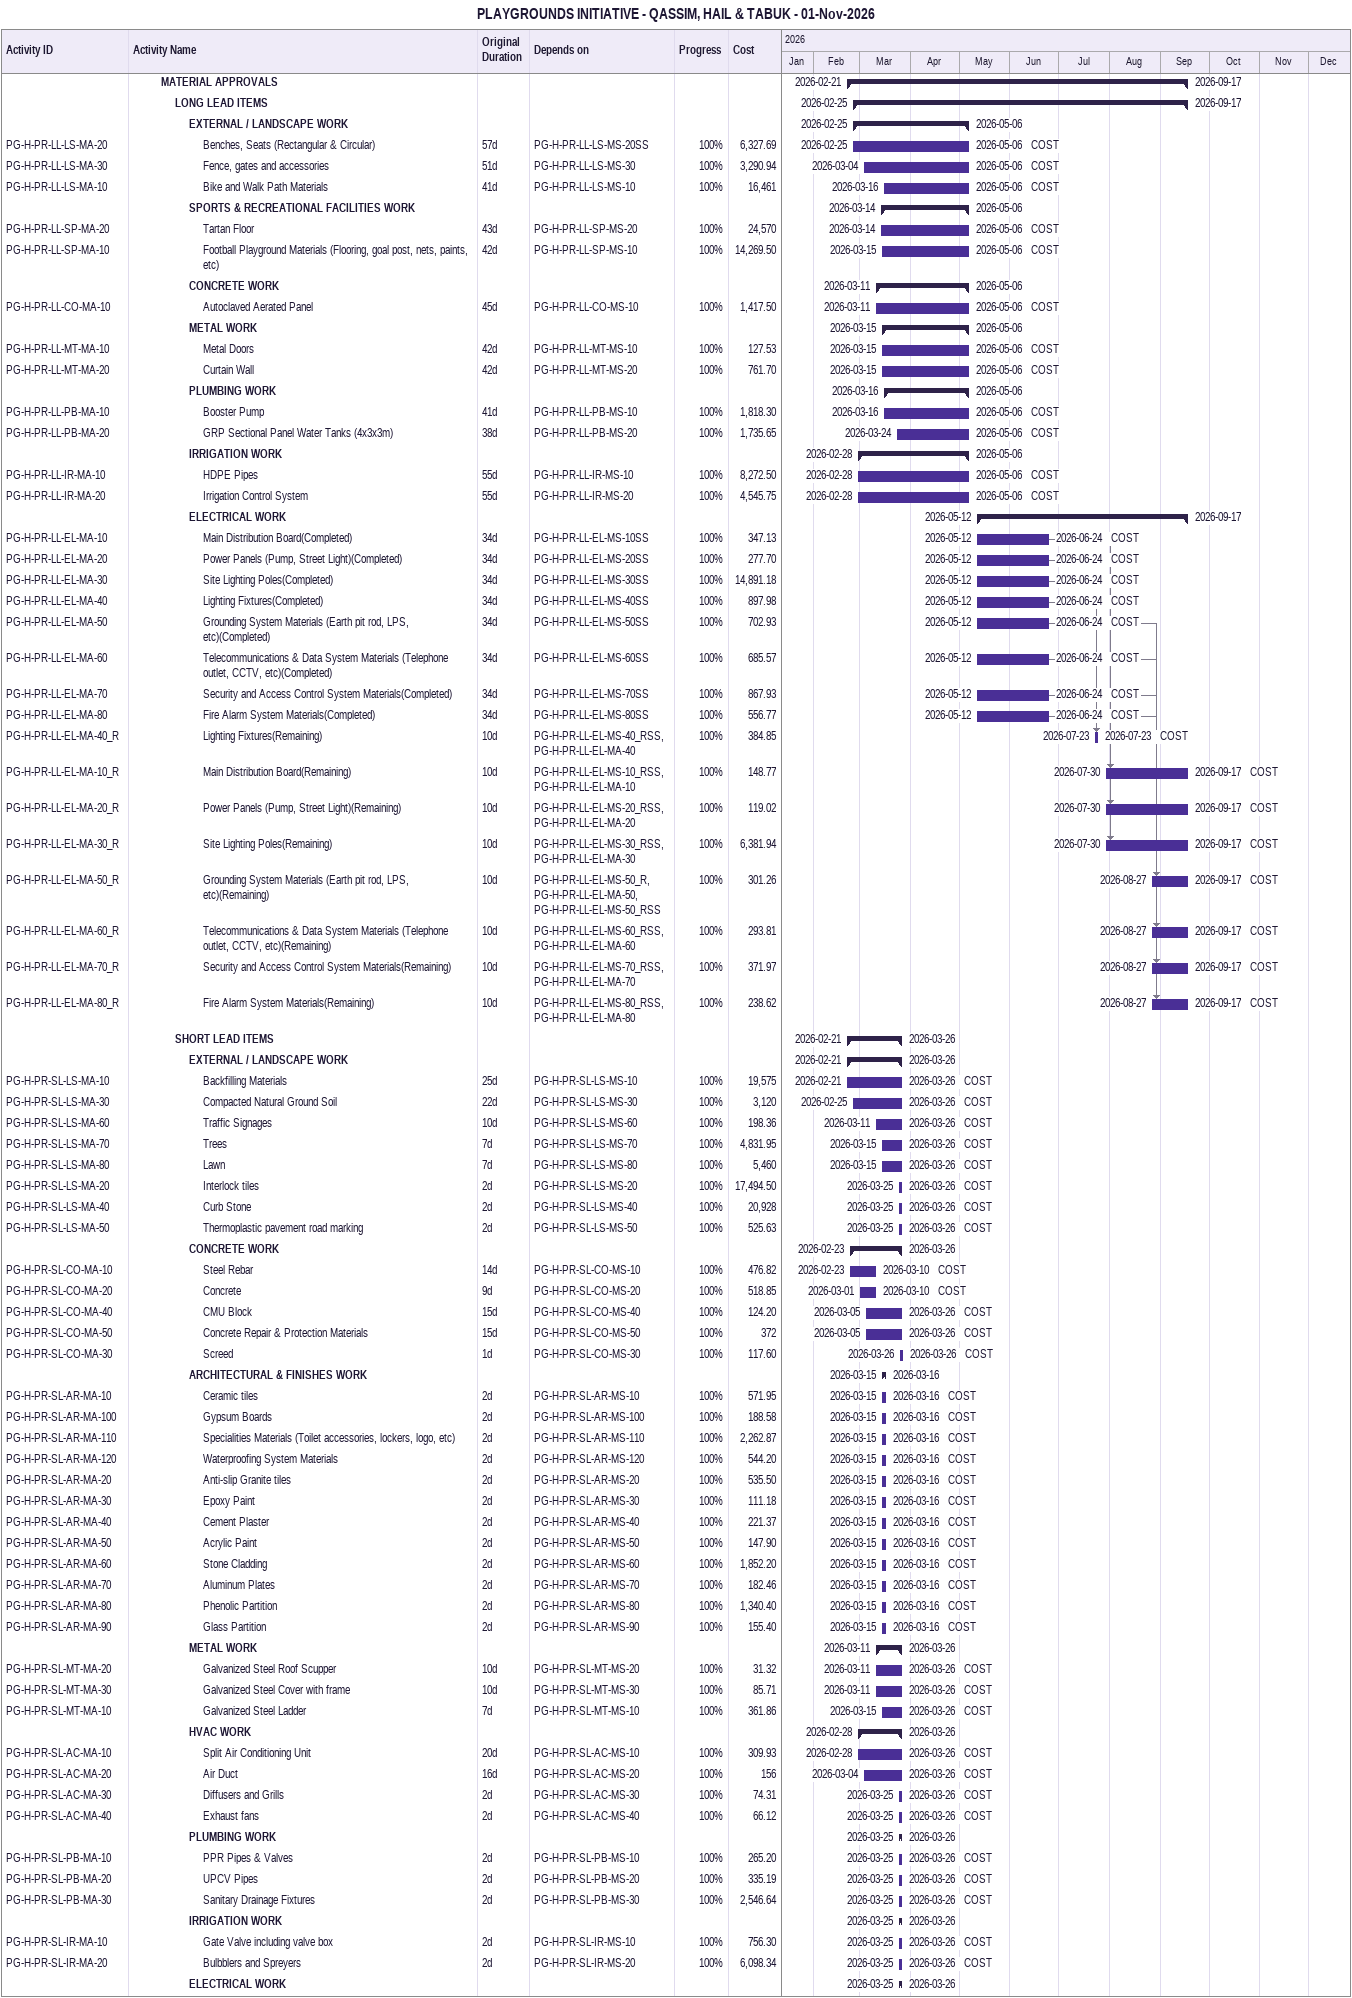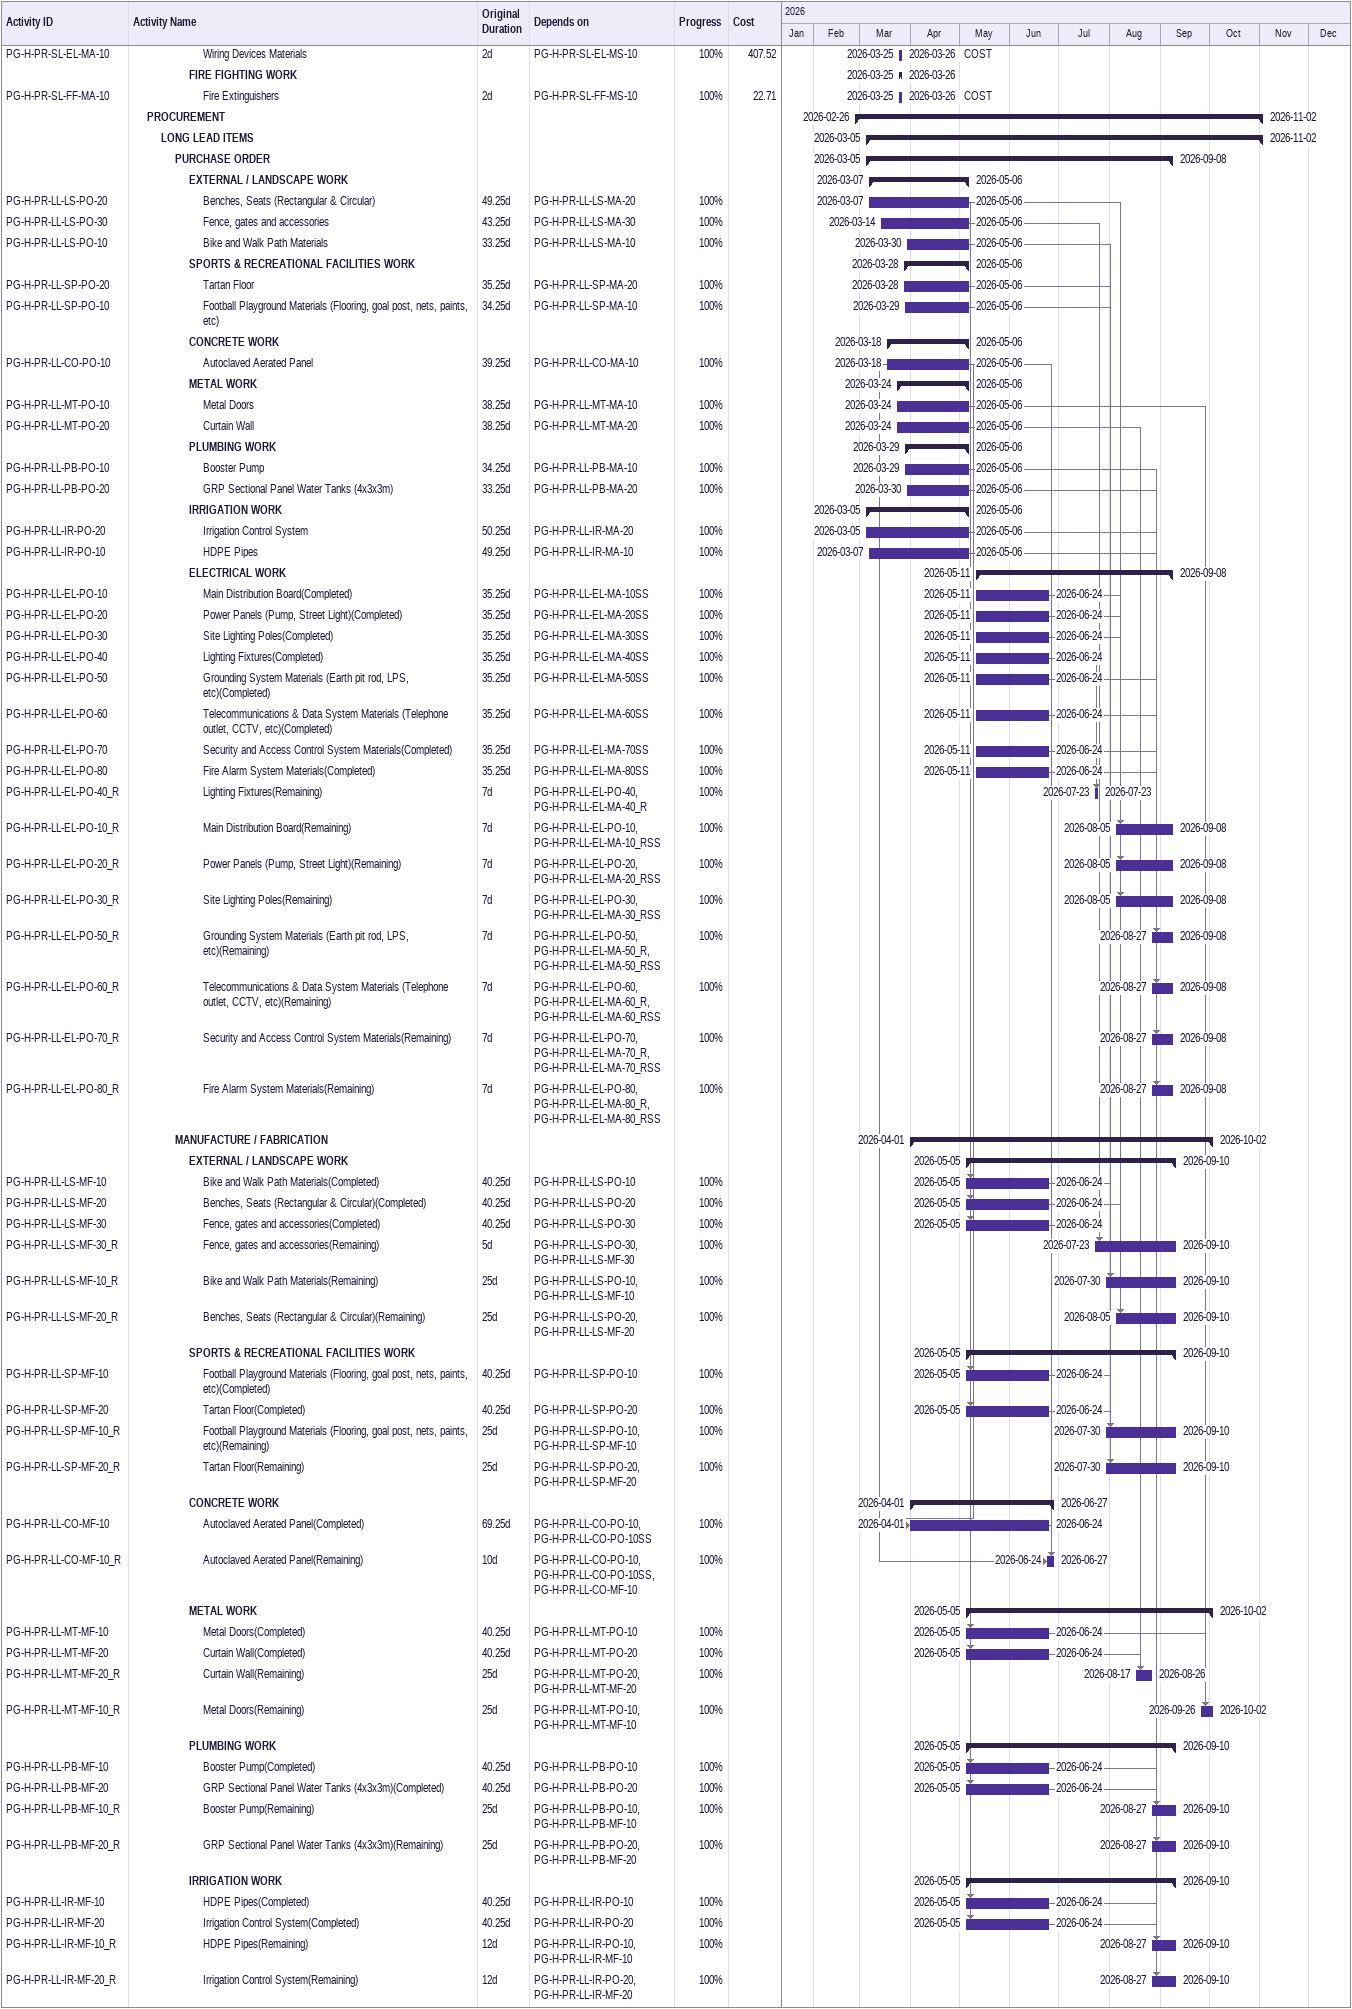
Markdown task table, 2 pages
PLAYGROUNDS INITIATIVE - QASSIM, HAIL & TABUK - 01-Nov-2026

| ID | Level | Task | Original duration | Start | Finish | Predecessors | Resources | % complete | Cost |
|---|---|---|---|---|---|---|---|---|---|
|  | 3 | **MATERIAL APPROVALS** |  | 2026-02-21 | 2026-09-17 |  |  |  |  |
|  | 4 | **LONG LEAD ITEMS** |  | 2026-02-25 | 2026-09-17 |  |  |  |  |
|  | 5 | **EXTERNAL / LANDSCAPE WORK** |  | 2026-02-25 | 2026-05-06 |  |  |  |  |
| PG-H-PR-LL-LS-MA-20 | 6 | Benches, Seats (Rectangular & Circular) | 57d | 2026-02-25 | 2026-05-06 | PG-H-PR-LL-LS-MS-20SS | COST | 100 | 6327.69 |
| PG-H-PR-LL-LS-MA-30 | 6 | Fence, gates and accessories | 51d | 2026-03-04 | 2026-05-06 | PG-H-PR-LL-LS-MS-30 | COST | 100 | 3290.94 |
| PG-H-PR-LL-LS-MA-10 | 6 | Bike and Walk Path Materials | 41d | 2026-03-16 | 2026-05-06 | PG-H-PR-LL-LS-MS-10 | COST | 100 | 16461 |
|  | 5 | **SPORTS & RECREATIONAL FACILITIES WORK** |  | 2026-03-14 | 2026-05-06 |  |  |  |  |
| PG-H-PR-LL-SP-MA-20 | 6 | Tartan Floor | 43d | 2026-03-14 | 2026-05-06 | PG-H-PR-LL-SP-MS-20 | COST | 100 | 24570 |
| PG-H-PR-LL-SP-MA-10 | 6 | Football Playground Materials (Flooring, goal post, nets, paints, etc) | 42d | 2026-03-15 | 2026-05-06 | PG-H-PR-LL-SP-MS-10 | COST | 100 | 14269.50 |
|  | 5 | **CONCRETE WORK** |  | 2026-03-11 | 2026-05-06 |  |  |  |  |
| PG-H-PR-LL-CO-MA-10 | 6 | Autoclaved Aerated Panel | 45d | 2026-03-11 | 2026-05-06 | PG-H-PR-LL-CO-MS-10 | COST | 100 | 1417.50 |
|  | 5 | **METAL WORK** |  | 2026-03-15 | 2026-05-06 |  |  |  |  |
| PG-H-PR-LL-MT-MA-10 | 6 | Metal Doors | 42d | 2026-03-15 | 2026-05-06 | PG-H-PR-LL-MT-MS-10 | COST | 100 | 127.53 |
| PG-H-PR-LL-MT-MA-20 | 6 | Curtain Wall | 42d | 2026-03-15 | 2026-05-06 | PG-H-PR-LL-MT-MS-20 | COST | 100 | 761.70 |
|  | 5 | **PLUMBING WORK** |  | 2026-03-16 | 2026-05-06 |  |  |  |  |
| PG-H-PR-LL-PB-MA-10 | 6 | Booster Pump | 41d | 2026-03-16 | 2026-05-06 | PG-H-PR-LL-PB-MS-10 | COST | 100 | 1818.30 |
| PG-H-PR-LL-PB-MA-20 | 6 | GRP Sectional Panel Water Tanks (4x3x3m) | 38d | 2026-03-24 | 2026-05-06 | PG-H-PR-LL-PB-MS-20 | COST | 100 | 1735.65 |
|  | 5 | **IRRIGATION WORK** |  | 2026-02-28 | 2026-05-06 |  |  |  |  |
| PG-H-PR-LL-IR-MA-10 | 6 | HDPE Pipes | 55d | 2026-02-28 | 2026-05-06 | PG-H-PR-LL-IR-MS-10 | COST | 100 | 8272.50 |
| PG-H-PR-LL-IR-MA-20 | 6 | Irrigation Control System | 55d | 2026-02-28 | 2026-05-06 | PG-H-PR-LL-IR-MS-20 | COST | 100 | 4545.75 |
|  | 5 | **ELECTRICAL WORK** |  | 2026-05-12 | 2026-09-17 |  |  |  |  |
| PG-H-PR-LL-EL-MA-10 | 6 | Main Distribution Board(Completed) | 34d | 2026-05-12 | 2026-06-24 | PG-H-PR-LL-EL-MS-10SS | COST | 100 | 347.13 |
| PG-H-PR-LL-EL-MA-20 | 6 | Power Panels (Pump, Street Light)(Completed) | 34d | 2026-05-12 | 2026-06-24 | PG-H-PR-LL-EL-MS-20SS | COST | 100 | 277.70 |
| PG-H-PR-LL-EL-MA-30 | 6 | Site Lighting Poles(Completed) | 34d | 2026-05-12 | 2026-06-24 | PG-H-PR-LL-EL-MS-30SS | COST | 100 | 14891.18 |
| PG-H-PR-LL-EL-MA-40 | 6 | Lighting Fixtures(Completed) | 34d | 2026-05-12 | 2026-06-24 | PG-H-PR-LL-EL-MS-40SS | COST | 100 | 897.98 |
| PG-H-PR-LL-EL-MA-50 | 6 | Grounding System Materials (Earth pit rod, LPS, etc)(Completed) | 34d | 2026-05-12 | 2026-06-24 | PG-H-PR-LL-EL-MS-50SS | COST | 100 | 702.93 |
| PG-H-PR-LL-EL-MA-60 | 6 | Telecommunications & Data System Materials (Telephone outlet, CCTV, etc)(Completed) | 34d | 2026-05-12 | 2026-06-24 | PG-H-PR-LL-EL-MS-60SS | COST | 100 | 685.57 |
| PG-H-PR-LL-EL-MA-70 | 6 | Security and Access Control System Materials(Completed) | 34d | 2026-05-12 | 2026-06-24 | PG-H-PR-LL-EL-MS-70SS | COST | 100 | 867.93 |
| PG-H-PR-LL-EL-MA-80 | 6 | Fire Alarm System Materials(Completed) | 34d | 2026-05-12 | 2026-06-24 | PG-H-PR-LL-EL-MS-80SS | COST | 100 | 556.77 |
| PG-H-PR-LL-EL-MA-40_R | 6 | Lighting Fixtures(Remaining) | 10d | 2026-07-23 | 2026-07-23 | PG-H-PR-LL-EL-MS-40_RSS, PG-H-PR-LL-EL-MA-40 | COST | 100 | 384.85 |
| PG-H-PR-LL-EL-MA-10_R | 6 | Main Distribution Board(Remaining) | 10d | 2026-07-30 | 2026-09-17 | PG-H-PR-LL-EL-MS-10_RSS, PG-H-PR-LL-EL-MA-10 | COST | 100 | 148.77 |
| PG-H-PR-LL-EL-MA-20_R | 6 | Power Panels (Pump, Street Light)(Remaining) | 10d | 2026-07-30 | 2026-09-17 | PG-H-PR-LL-EL-MS-20_RSS, PG-H-PR-LL-EL-MA-20 | COST | 100 | 119.02 |
| PG-H-PR-LL-EL-MA-30_R | 6 | Site Lighting Poles(Remaining) | 10d | 2026-07-30 | 2026-09-17 | PG-H-PR-LL-EL-MS-30_RSS, PG-H-PR-LL-EL-MA-30 | COST | 100 | 6381.94 |
| PG-H-PR-LL-EL-MA-50_R | 6 | Grounding System Materials (Earth pit rod, LPS, etc)(Remaining) | 10d | 2026-08-27 | 2026-09-17 | PG-H-PR-LL-EL-MS-50_R, PG-H-PR-LL-EL-MA-50, PG-H-PR-LL-EL-MS-50_RSS | COST | 100 | 301.26 |
| PG-H-PR-LL-EL-MA-60_R | 6 | Telecommunications & Data System Materials (Telephone outlet, CCTV, etc)(Remaining) | 10d | 2026-08-27 | 2026-09-17 | PG-H-PR-LL-EL-MS-60_RSS, PG-H-PR-LL-EL-MA-60 | COST | 100 | 293.81 |
| PG-H-PR-LL-EL-MA-70_R | 6 | Security and Access Control System Materials(Remaining) | 10d | 2026-08-27 | 2026-09-17 | PG-H-PR-LL-EL-MS-70_RSS, PG-H-PR-LL-EL-MA-70 | COST | 100 | 371.97 |
| PG-H-PR-LL-EL-MA-80_R | 6 | Fire Alarm System Materials(Remaining) | 10d | 2026-08-27 | 2026-09-17 | PG-H-PR-LL-EL-MS-80_RSS, PG-H-PR-LL-EL-MA-80 | COST | 100 | 238.62 |
|  | 4 | **SHORT LEAD ITEMS** |  | 2026-02-21 | 2026-03-26 |  |  |  |  |
|  | 5 | **EXTERNAL / LANDSCAPE WORK** |  | 2026-02-21 | 2026-03-26 |  |  |  |  |
| PG-H-PR-SL-LS-MA-10 | 6 | Backfilling Materials | 25d | 2026-02-21 | 2026-03-26 | PG-H-PR-SL-LS-MS-10 | COST | 100 | 19575 |
| PG-H-PR-SL-LS-MA-30 | 6 | Compacted Natural Ground Soil | 22d | 2026-02-25 | 2026-03-26 | PG-H-PR-SL-LS-MS-30 | COST | 100 | 3120 |
| PG-H-PR-SL-LS-MA-60 | 6 | Traffic Signages | 10d | 2026-03-11 | 2026-03-26 | PG-H-PR-SL-LS-MS-60 | COST | 100 | 198.36 |
| PG-H-PR-SL-LS-MA-70 | 6 | Trees | 7d | 2026-03-15 | 2026-03-26 | PG-H-PR-SL-LS-MS-70 | COST | 100 | 4831.95 |
| PG-H-PR-SL-LS-MA-80 | 6 | Lawn | 7d | 2026-03-15 | 2026-03-26 | PG-H-PR-SL-LS-MS-80 | COST | 100 | 5460 |
| PG-H-PR-SL-LS-MA-20 | 6 | Interlock tiles | 2d | 2026-03-25 | 2026-03-26 | PG-H-PR-SL-LS-MS-20 | COST | 100 | 17494.50 |
| PG-H-PR-SL-LS-MA-40 | 6 | Curb Stone | 2d | 2026-03-25 | 2026-03-26 | PG-H-PR-SL-LS-MS-40 | COST | 100 | 20928 |
| PG-H-PR-SL-LS-MA-50 | 6 | Thermoplastic pavement road marking | 2d | 2026-03-25 | 2026-03-26 | PG-H-PR-SL-LS-MS-50 | COST | 100 | 525.63 |
|  | 5 | **CONCRETE WORK** |  | 2026-02-23 | 2026-03-26 |  |  |  |  |
| PG-H-PR-SL-CO-MA-10 | 6 | Steel Rebar | 14d | 2026-02-23 | 2026-03-10 | PG-H-PR-SL-CO-MS-10 | COST | 100 | 476.82 |
| PG-H-PR-SL-CO-MA-20 | 6 | Concrete | 9d | 2026-03-01 | 2026-03-10 | PG-H-PR-SL-CO-MS-20 | COST | 100 | 518.85 |
| PG-H-PR-SL-CO-MA-40 | 6 | CMU Block | 15d | 2026-03-05 | 2026-03-26 | PG-H-PR-SL-CO-MS-40 | COST | 100 | 124.20 |
| PG-H-PR-SL-CO-MA-50 | 6 | Concrete Repair & Protection Materials | 15d | 2026-03-05 | 2026-03-26 | PG-H-PR-SL-CO-MS-50 | COST | 100 | 372 |
| PG-H-PR-SL-CO-MA-30 | 6 | Screed | 1d | 2026-03-26 | 2026-03-26 | PG-H-PR-SL-CO-MS-30 | COST | 100 | 117.60 |
|  | 5 | **ARCHITECTURAL & FINISHES WORK** |  | 2026-03-15 | 2026-03-16 |  |  |  |  |
| PG-H-PR-SL-AR-MA-10 | 6 | Ceramic tiles | 2d | 2026-03-15 | 2026-03-16 | PG-H-PR-SL-AR-MS-10 | COST | 100 | 571.95 |
| PG-H-PR-SL-AR-MA-100 | 6 | Gypsum Boards | 2d | 2026-03-15 | 2026-03-16 | PG-H-PR-SL-AR-MS-100 | COST | 100 | 188.58 |
| PG-H-PR-SL-AR-MA-110 | 6 | Specialities Materials (Toilet accessories, lockers, logo, etc) | 2d | 2026-03-15 | 2026-03-16 | PG-H-PR-SL-AR-MS-110 | COST | 100 | 2262.87 |
| PG-H-PR-SL-AR-MA-120 | 6 | Waterproofing System Materials | 2d | 2026-03-15 | 2026-03-16 | PG-H-PR-SL-AR-MS-120 | COST | 100 | 544.20 |
| PG-H-PR-SL-AR-MA-20 | 6 | Anti-slip Granite tiles | 2d | 2026-03-15 | 2026-03-16 | PG-H-PR-SL-AR-MS-20 | COST | 100 | 535.50 |
| PG-H-PR-SL-AR-MA-30 | 6 | Epoxy Paint | 2d | 2026-03-15 | 2026-03-16 | PG-H-PR-SL-AR-MS-30 | COST | 100 | 111.18 |
| PG-H-PR-SL-AR-MA-40 | 6 | Cement Plaster | 2d | 2026-03-15 | 2026-03-16 | PG-H-PR-SL-AR-MS-40 | COST | 100 | 221.37 |
| PG-H-PR-SL-AR-MA-50 | 6 | Acrylic Paint | 2d | 2026-03-15 | 2026-03-16 | PG-H-PR-SL-AR-MS-50 | COST | 100 | 147.90 |
| PG-H-PR-SL-AR-MA-60 | 6 | Stone Cladding | 2d | 2026-03-15 | 2026-03-16 | PG-H-PR-SL-AR-MS-60 | COST | 100 | 1852.20 |
| PG-H-PR-SL-AR-MA-70 | 6 | Aluminum Plates | 2d | 2026-03-15 | 2026-03-16 | PG-H-PR-SL-AR-MS-70 | COST | 100 | 182.46 |
| PG-H-PR-SL-AR-MA-80 | 6 | Phenolic Partition | 2d | 2026-03-15 | 2026-03-16 | PG-H-PR-SL-AR-MS-80 | COST | 100 | 1340.40 |
| PG-H-PR-SL-AR-MA-90 | 6 | Glass Partition | 2d | 2026-03-15 | 2026-03-16 | PG-H-PR-SL-AR-MS-90 | COST | 100 | 155.40 |
|  | 5 | **METAL WORK** |  | 2026-03-11 | 2026-03-26 |  |  |  |  |
| PG-H-PR-SL-MT-MA-20 | 6 | Galvanized Steel Roof Scupper | 10d | 2026-03-11 | 2026-03-26 | PG-H-PR-SL-MT-MS-20 | COST | 100 | 31.32 |
| PG-H-PR-SL-MT-MA-30 | 6 | Galvanized Steel Cover with frame | 10d | 2026-03-11 | 2026-03-26 | PG-H-PR-SL-MT-MS-30 | COST | 100 | 85.71 |
| PG-H-PR-SL-MT-MA-10 | 6 | Galvanized Steel Ladder | 7d | 2026-03-15 | 2026-03-26 | PG-H-PR-SL-MT-MS-10 | COST | 100 | 361.86 |
|  | 5 | **HVAC WORK** |  | 2026-02-28 | 2026-03-26 |  |  |  |  |
| PG-H-PR-SL-AC-MA-10 | 6 | Split Air Conditioning Unit | 20d | 2026-02-28 | 2026-03-26 | PG-H-PR-SL-AC-MS-10 | COST | 100 | 309.93 |
| PG-H-PR-SL-AC-MA-20 | 6 | Air Duct | 16d | 2026-03-04 | 2026-03-26 | PG-H-PR-SL-AC-MS-20 | COST | 100 | 156 |
| PG-H-PR-SL-AC-MA-30 | 6 | Diffusers and Grills | 2d | 2026-03-25 | 2026-03-26 | PG-H-PR-SL-AC-MS-30 | COST | 100 | 74.31 |
| PG-H-PR-SL-AC-MA-40 | 6 | Exhaust fans | 2d | 2026-03-25 | 2026-03-26 | PG-H-PR-SL-AC-MS-40 | COST | 100 | 66.12 |
|  | 5 | **PLUMBING WORK** |  | 2026-03-25 | 2026-03-26 |  |  |  |  |
| PG-H-PR-SL-PB-MA-10 | 6 | PPR Pipes & Valves | 2d | 2026-03-25 | 2026-03-26 | PG-H-PR-SL-PB-MS-10 | COST | 100 | 265.20 |
| PG-H-PR-SL-PB-MA-20 | 6 | UPCV Pipes | 2d | 2026-03-25 | 2026-03-26 | PG-H-PR-SL-PB-MS-20 | COST | 100 | 335.19 |
| PG-H-PR-SL-PB-MA-30 | 6 | Sanitary Drainage Fixtures | 2d | 2026-03-25 | 2026-03-26 | PG-H-PR-SL-PB-MS-30 | COST | 100 | 2546.64 |
|  | 5 | **IRRIGATION WORK** |  | 2026-03-25 | 2026-03-26 |  |  |  |  |
| PG-H-PR-SL-IR-MA-10 | 6 | Gate Valve including valve box | 2d | 2026-03-25 | 2026-03-26 | PG-H-PR-SL-IR-MS-10 | COST | 100 | 756.30 |
| PG-H-PR-SL-IR-MA-20 | 6 | Bulbblers and Spreyers | 2d | 2026-03-25 | 2026-03-26 | PG-H-PR-SL-IR-MS-20 | COST | 100 | 6098.34 |
|  | 5 | **ELECTRICAL WORK** |  | 2026-03-25 | 2026-03-26 |  |  |  |  |
| PG-H-PR-SL-EL-MA-10 | 6 | Wiring Devices Materials | 2d | 2026-03-25 | 2026-03-26 | PG-H-PR-SL-EL-MS-10 | COST | 100 | 407.52 |
|  | 5 | **FIRE FIGHTING WORK** |  | 2026-03-25 | 2026-03-26 |  |  |  |  |
| PG-H-PR-SL-FF-MA-10 | 6 | Fire Extinguishers | 2d | 2026-03-25 | 2026-03-26 | PG-H-PR-SL-FF-MS-10 | COST | 100 | 22.71 |
|  | 2 | **PROCUREMENT** |  | 2026-02-26 | 2026-11-02 |  |  |  |  |
|  | 3 | **LONG LEAD ITEMS** |  | 2026-03-05 | 2026-11-02 |  |  |  |  |
|  | 4 | **PURCHASE ORDER** |  | 2026-03-05 | 2026-09-08 |  |  |  |  |
|  | 5 | **EXTERNAL / LANDSCAPE WORK** |  | 2026-03-07 | 2026-05-06 |  |  |  |  |
| PG-H-PR-LL-LS-PO-20 | 6 | Benches, Seats (Rectangular & Circular) | 49.25d | 2026-03-07 | 2026-05-06 | PG-H-PR-LL-LS-MA-20 |  | 100 |  |
| PG-H-PR-LL-LS-PO-30 | 6 | Fence, gates and accessories | 43.25d | 2026-03-14 | 2026-05-06 | PG-H-PR-LL-LS-MA-30 |  | 100 |  |
| PG-H-PR-LL-LS-PO-10 | 6 | Bike and Walk Path Materials | 33.25d | 2026-03-30 | 2026-05-06 | PG-H-PR-LL-LS-MA-10 |  | 100 |  |
|  | 5 | **SPORTS & RECREATIONAL FACILITIES WORK** |  | 2026-03-28 | 2026-05-06 |  |  |  |  |
| PG-H-PR-LL-SP-PO-20 | 6 | Tartan Floor | 35.25d | 2026-03-28 | 2026-05-06 | PG-H-PR-LL-SP-MA-20 |  | 100 |  |
| PG-H-PR-LL-SP-PO-10 | 6 | Football Playground Materials (Flooring, goal post, nets, paints, etc) | 34.25d | 2026-03-29 | 2026-05-06 | PG-H-PR-LL-SP-MA-10 |  | 100 |  |
|  | 5 | **CONCRETE WORK** |  | 2026-03-18 | 2026-05-06 |  |  |  |  |
| PG-H-PR-LL-CO-PO-10 | 6 | Autoclaved Aerated Panel | 39.25d | 2026-03-18 | 2026-05-06 | PG-H-PR-LL-CO-MA-10 |  | 100 |  |
|  | 5 | **METAL WORK** |  | 2026-03-24 | 2026-05-06 |  |  |  |  |
| PG-H-PR-LL-MT-PO-10 | 6 | Metal Doors | 38.25d | 2026-03-24 | 2026-05-06 | PG-H-PR-LL-MT-MA-10 |  | 100 |  |
| PG-H-PR-LL-MT-PO-20 | 6 | Curtain Wall | 38.25d | 2026-03-24 | 2026-05-06 | PG-H-PR-LL-MT-MA-20 |  | 100 |  |
|  | 5 | **PLUMBING WORK** |  | 2026-03-29 | 2026-05-06 |  |  |  |  |
| PG-H-PR-LL-PB-PO-10 | 6 | Booster Pump | 34.25d | 2026-03-29 | 2026-05-06 | PG-H-PR-LL-PB-MA-10 |  | 100 |  |
| PG-H-PR-LL-PB-PO-20 | 6 | GRP Sectional Panel Water Tanks (4x3x3m) | 33.25d | 2026-03-30 | 2026-05-06 | PG-H-PR-LL-PB-MA-20 |  | 100 |  |
|  | 5 | **IRRIGATION WORK** |  | 2026-03-05 | 2026-05-06 |  |  |  |  |
| PG-H-PR-LL-IR-PO-20 | 6 | Irrigation Control System | 50.25d | 2026-03-05 | 2026-05-06 | PG-H-PR-LL-IR-MA-20 |  | 100 |  |
| PG-H-PR-LL-IR-PO-10 | 6 | HDPE Pipes | 49.25d | 2026-03-07 | 2026-05-06 | PG-H-PR-LL-IR-MA-10 |  | 100 |  |
|  | 5 | **ELECTRICAL WORK** |  | 2026-05-11 | 2026-09-08 |  |  |  |  |
| PG-H-PR-LL-EL-PO-10 | 6 | Main Distribution Board(Completed) | 35.25d | 2026-05-11 | 2026-06-24 | PG-H-PR-LL-EL-MA-10SS |  | 100 |  |
| PG-H-PR-LL-EL-PO-20 | 6 | Power Panels (Pump, Street Light)(Completed) | 35.25d | 2026-05-11 | 2026-06-24 | PG-H-PR-LL-EL-MA-20SS |  | 100 |  |
| PG-H-PR-LL-EL-PO-30 | 6 | Site Lighting Poles(Completed) | 35.25d | 2026-05-11 | 2026-06-24 | PG-H-PR-LL-EL-MA-30SS |  | 100 |  |
| PG-H-PR-LL-EL-PO-40 | 6 | Lighting Fixtures(Completed) | 35.25d | 2026-05-11 | 2026-06-24 | PG-H-PR-LL-EL-MA-40SS |  | 100 |  |
| PG-H-PR-LL-EL-PO-50 | 6 | Grounding System Materials (Earth pit rod, LPS, etc)(Completed) | 35.25d | 2026-05-11 | 2026-06-24 | PG-H-PR-LL-EL-MA-50SS |  | 100 |  |
| PG-H-PR-LL-EL-PO-60 | 6 | Telecommunications & Data System Materials (Telephone outlet, CCTV, etc)(Completed) | 35.25d | 2026-05-11 | 2026-06-24 | PG-H-PR-LL-EL-MA-60SS |  | 100 |  |
| PG-H-PR-LL-EL-PO-70 | 6 | Security and Access Control System Materials(Completed) | 35.25d | 2026-05-11 | 2026-06-24 | PG-H-PR-LL-EL-MA-70SS |  | 100 |  |
| PG-H-PR-LL-EL-PO-80 | 6 | Fire Alarm System Materials(Completed) | 35.25d | 2026-05-11 | 2026-06-24 | PG-H-PR-LL-EL-MA-80SS |  | 100 |  |
| PG-H-PR-LL-EL-PO-40_R | 6 | Lighting Fixtures(Remaining) | 7d | 2026-07-23 | 2026-07-23 | PG-H-PR-LL-EL-PO-40, PG-H-PR-LL-EL-MA-40_R |  | 100 |  |
| PG-H-PR-LL-EL-PO-10_R | 6 | Main Distribution Board(Remaining) | 7d | 2026-08-05 | 2026-09-08 | PG-H-PR-LL-EL-PO-10, PG-H-PR-LL-EL-MA-10_RSS |  | 100 |  |
| PG-H-PR-LL-EL-PO-20_R | 6 | Power Panels (Pump, Street Light)(Remaining) | 7d | 2026-08-05 | 2026-09-08 | PG-H-PR-LL-EL-PO-20, PG-H-PR-LL-EL-MA-20_RSS |  | 100 |  |
| PG-H-PR-LL-EL-PO-30_R | 6 | Site Lighting Poles(Remaining) | 7d | 2026-08-05 | 2026-09-08 | PG-H-PR-LL-EL-PO-30, PG-H-PR-LL-EL-MA-30_RSS |  | 100 |  |
| PG-H-PR-LL-EL-PO-50_R | 6 | Grounding System Materials (Earth pit rod, LPS, etc)(Remaining) | 7d | 2026-08-27 | 2026-09-08 | PG-H-PR-LL-EL-PO-50, PG-H-PR-LL-EL-MA-50_R, PG-H-PR-LL-EL-MA-50_RSS |  | 100 |  |
| PG-H-PR-LL-EL-PO-60_R | 6 | Telecommunications & Data System Materials (Telephone outlet, CCTV, etc)(Remaining) | 7d | 2026-08-27 | 2026-09-08 | PG-H-PR-LL-EL-PO-60, PG-H-PR-LL-EL-MA-60_R, PG-H-PR-LL-EL-MA-60_RSS |  | 100 |  |
| PG-H-PR-LL-EL-PO-70_R | 6 | Security and Access Control System Materials(Remaining) | 7d | 2026-08-27 | 2026-09-08 | PG-H-PR-LL-EL-PO-70, PG-H-PR-LL-EL-MA-70_R, PG-H-PR-LL-EL-MA-70_RSS |  | 100 |  |
| PG-H-PR-LL-EL-PO-80_R | 6 | Fire Alarm System Materials(Remaining) | 7d | 2026-08-27 | 2026-09-08 | PG-H-PR-LL-EL-PO-80, PG-H-PR-LL-EL-MA-80_R, PG-H-PR-LL-EL-MA-80_RSS |  | 100 |  |
|  | 4 | **MANUFACTURE / FABRICATION** |  | 2026-04-01 | 2026-10-02 |  |  |  |  |
|  | 5 | **EXTERNAL / LANDSCAPE WORK** |  | 2026-05-05 | 2026-09-10 |  |  |  |  |
| PG-H-PR-LL-LS-MF-10 | 6 | Bike and Walk Path Materials(Completed) | 40.25d | 2026-05-05 | 2026-06-24 | PG-H-PR-LL-LS-PO-10 |  | 100 |  |
| PG-H-PR-LL-LS-MF-20 | 6 | Benches, Seats (Rectangular & Circular)(Completed) | 40.25d | 2026-05-05 | 2026-06-24 | PG-H-PR-LL-LS-PO-20 |  | 100 |  |
| PG-H-PR-LL-LS-MF-30 | 6 | Fence, gates and accessories(Completed) | 40.25d | 2026-05-05 | 2026-06-24 | PG-H-PR-LL-LS-PO-30 |  | 100 |  |
| PG-H-PR-LL-LS-MF-30_R | 6 | Fence, gates and accessories(Remaining) | 5d | 2026-07-23 | 2026-09-10 | PG-H-PR-LL-LS-PO-30, PG-H-PR-LL-LS-MF-30 |  | 100 |  |
| PG-H-PR-LL-LS-MF-10_R | 6 | Bike and Walk Path Materials(Remaining) | 25d | 2026-07-30 | 2026-09-10 | PG-H-PR-LL-LS-PO-10, PG-H-PR-LL-LS-MF-10 |  | 100 |  |
| PG-H-PR-LL-LS-MF-20_R | 6 | Benches, Seats (Rectangular & Circular)(Remaining) | 25d | 2026-08-05 | 2026-09-10 | PG-H-PR-LL-LS-PO-20, PG-H-PR-LL-LS-MF-20 |  | 100 |  |
|  | 5 | **SPORTS & RECREATIONAL FACILITIES WORK** |  | 2026-05-05 | 2026-09-10 |  |  |  |  |
| PG-H-PR-LL-SP-MF-10 | 6 | Football Playground Materials (Flooring, goal post, nets, paints, etc)(Completed) | 40.25d | 2026-05-05 | 2026-06-24 | PG-H-PR-LL-SP-PO-10 |  | 100 |  |
| PG-H-PR-LL-SP-MF-20 | 6 | Tartan Floor(Completed) | 40.25d | 2026-05-05 | 2026-06-24 | PG-H-PR-LL-SP-PO-20 |  | 100 |  |
| PG-H-PR-LL-SP-MF-10_R | 6 | Football Playground Materials (Flooring, goal post, nets, paints, etc)(Remaining) | 25d | 2026-07-30 | 2026-09-10 | PG-H-PR-LL-SP-PO-10, PG-H-PR-LL-SP-MF-10 |  | 100 |  |
| PG-H-PR-LL-SP-MF-20_R | 6 | Tartan Floor(Remaining) | 25d | 2026-07-30 | 2026-09-10 | PG-H-PR-LL-SP-PO-20, PG-H-PR-LL-SP-MF-20 |  | 100 |  |
|  | 5 | **CONCRETE WORK** |  | 2026-04-01 | 2026-06-27 |  |  |  |  |
| PG-H-PR-LL-CO-MF-10 | 6 | Autoclaved Aerated Panel(Completed) | 69.25d | 2026-04-01 | 2026-06-24 | PG-H-PR-LL-CO-PO-10, PG-H-PR-LL-CO-PO-10SS |  | 100 |  |
| PG-H-PR-LL-CO-MF-10_R | 6 | Autoclaved Aerated Panel(Remaining) | 10d | 2026-06-24 | 2026-06-27 | PG-H-PR-LL-CO-PO-10, PG-H-PR-LL-CO-PO-10SS, PG-H-PR-LL-CO-MF-10 |  | 100 |  |
|  | 5 | **METAL WORK** |  | 2026-05-05 | 2026-10-02 |  |  |  |  |
| PG-H-PR-LL-MT-MF-10 | 6 | Metal Doors(Completed) | 40.25d | 2026-05-05 | 2026-06-24 | PG-H-PR-LL-MT-PO-10 |  | 100 |  |
| PG-H-PR-LL-MT-MF-20 | 6 | Curtain Wall(Completed) | 40.25d | 2026-05-05 | 2026-06-24 | PG-H-PR-LL-MT-PO-20 |  | 100 |  |
| PG-H-PR-LL-MT-MF-20_R | 6 | Curtain Wall(Remaining) | 25d | 2026-08-17 | 2026-08-26 | PG-H-PR-LL-MT-PO-20, PG-H-PR-LL-MT-MF-20 |  | 100 |  |
| PG-H-PR-LL-MT-MF-10_R | 6 | Metal Doors(Remaining) | 25d | 2026-09-26 | 2026-10-02 | PG-H-PR-LL-MT-PO-10, PG-H-PR-LL-MT-MF-10 |  | 100 |  |
|  | 5 | **PLUMBING WORK** |  | 2026-05-05 | 2026-09-10 |  |  |  |  |
| PG-H-PR-LL-PB-MF-10 | 6 | Booster Pump(Completed) | 40.25d | 2026-05-05 | 2026-06-24 | PG-H-PR-LL-PB-PO-10 |  | 100 |  |
| PG-H-PR-LL-PB-MF-20 | 6 | GRP Sectional Panel Water Tanks (4x3x3m)(Completed) | 40.25d | 2026-05-05 | 2026-06-24 | PG-H-PR-LL-PB-PO-20 |  | 100 |  |
| PG-H-PR-LL-PB-MF-10_R | 6 | Booster Pump(Remaining) | 25d | 2026-08-27 | 2026-09-10 | PG-H-PR-LL-PB-PO-10, PG-H-PR-LL-PB-MF-10 |  | 100 |  |
| PG-H-PR-LL-PB-MF-20_R | 6 | GRP Sectional Panel Water Tanks (4x3x3m)(Remaining) | 25d | 2026-08-27 | 2026-09-10 | PG-H-PR-LL-PB-PO-20, PG-H-PR-LL-PB-MF-20 |  | 100 |  |
|  | 5 | **IRRIGATION WORK** |  | 2026-05-05 | 2026-09-10 |  |  |  |  |
| PG-H-PR-LL-IR-MF-10 | 6 | HDPE Pipes(Completed) | 40.25d | 2026-05-05 | 2026-06-24 | PG-H-PR-LL-IR-PO-10 |  | 100 |  |
| PG-H-PR-LL-IR-MF-20 | 6 | Irrigation Control System(Completed) | 40.25d | 2026-05-05 | 2026-06-24 | PG-H-PR-LL-IR-PO-20 |  | 100 |  |
| PG-H-PR-LL-IR-MF-10_R | 6 | HDPE Pipes(Remaining) | 12d | 2026-08-27 | 2026-09-10 | PG-H-PR-LL-IR-PO-10, PG-H-PR-LL-IR-MF-10 |  | 100 |  |
| PG-H-PR-LL-IR-MF-20_R | 6 | Irrigation Control System(Remaining) | 12d | 2026-08-27 | 2026-09-10 | PG-H-PR-LL-IR-PO-20, PG-H-PR-LL-IR-MF-20 |  | 100 |  |
